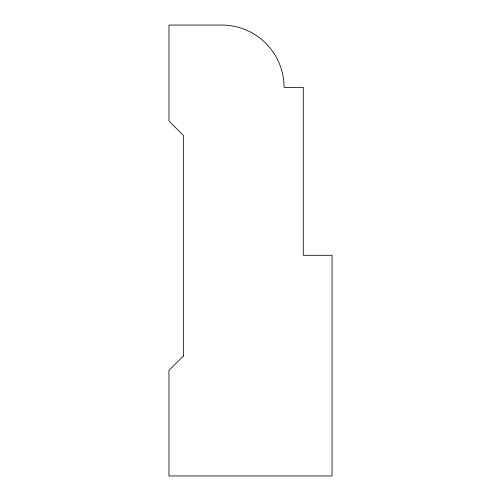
<?xml version="1.0" encoding="UTF-8"?>
<svg xmlns="http://www.w3.org/2000/svg" width="501" height="501" viewBox="0 0 501 501"><rect width="100%" height="100%" fill="white"/><g stroke="black" fill="none" stroke-linecap="round" stroke-linejoin="round"><path stroke-width="0.75" d="M183.347 356.029L168.956 370.421L168.956 475.95L332.044 475.95L332.044 255.297L303.268 255.297L303.268 87.406L284.08 87.406A62.356 62.356 0 0 0 221.718 25.05L168.956 25.05L168.956 120.985L183.347 135.376L183.347 356.029"/></g></svg>
